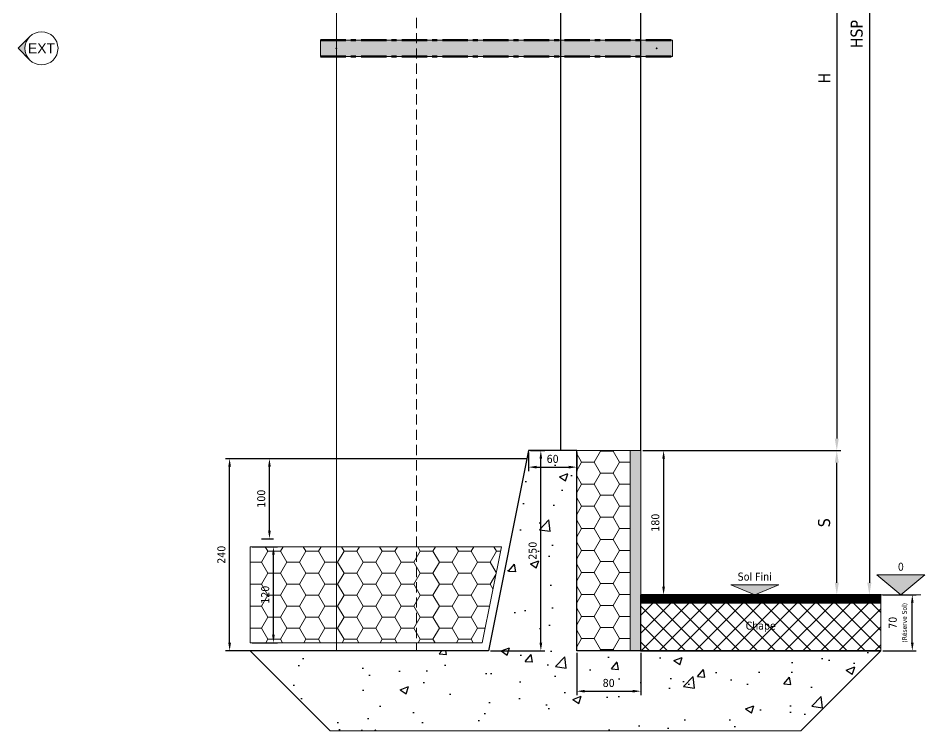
# Model space of a CAD drawing. Header units: millimetres. Extents: x -20000 to 230000, y -17405 to 24510.
# Drawn here: x 134322 to 135455, y 4924 to 5814 of the extents above; entities that cross this region are included whole.
import ezdxf
from ezdxf.enums import TextEntityAlignment as Align

# ---------------------------------------------------------------- set-up
doc = ezdxf.new("R2010")
doc.units = ezdxf.units.MM
doc.header["$PDMODE"] = 35
doc.header["$PDSIZE"] = 0.5
doc.linetypes.add('AXES', pattern=[50.800000000000004, 31.75, -6.35, 6.35, -6.35])
doc.linetypes.add('CACHE', pattern=[9.524999999999999, 6.35, -3.175])
doc.layers.get('0').update_dxf_attribs({"lineweight": 13})
doc.layers.get('Defpoints').update_dxf_attribs({"true_color": 0xc2a584})
for name, color, linetype, lineweight in [('0 - 1 (validé)', 3, 'Continuous', 13), ('1 - Axe', 1, 'AXES', 0), ('1 - BETON', 251, 'Continuous', 25), ('1 - Bois', 44, 'Continuous', 13), ('1 - Béton', 251, 'Continuous', 25), ('1 - Cotation', 32, 'Continuous', 13), ('1 - INTERROMPU', 253, 'CACHE', 13), ('1 - Isolant', 132, 'Continuous', 13), ('1 - Platre', 252, 'Continuous', 13), ('1 - Texte', 7, 'Continuous', 13), ('Texte', 7, 'Continuous', 13)]:
    doc.layers.add(name, color=color, linetype=linetype, lineweight=lineweight)
doc.layers.add('0 - Invisible', color=43, linetype='Continuous', lineweight=0, plot=False)
doc.layers.add('Non visible', color=163, linetype='Continuous', lineweight=25, plot=False)
doc.layers.add('1 - Cache', color=7, linetype='Continuous', lineweight=0, true_color=0xffffff)
doc.styles.get("Standard").update_dxf_attribs({"font": 'ARIALUNI.TTF'})
doc.styles.add('Texte Poralu', font='tahomabd.ttf')
doc.dimstyles.new('100 - 1000', dxfattribs={"dimtxt": 15, "dimasz": 15, "dimexe": 5, "dimexo": 2.5, "dimgap": 8, "dimtad": 1, "dimdec": 1, "dimtxsty": 'Texte Poralu', "dimcen": 10, "dimazin": 0, "dimtfac": 1, "dimtdec": 1, "dimtmove": 0, "dimatfit": 3, "dimfxl": 1, "dimarcsym": 0})
doc.dimstyles.new('30 - 1000', dxfattribs={"dimtxt": 10, "dimasz": 10, "dimexe": 5, "dimexo": 2.5, "dimgap": 5, "dimtad": 1, "dimdec": 1, "dimtxsty": 'Texte Poralu', "dimcen": 5, "dimazin": 0, "dimtfac": 1, "dimtdec": 1, "dimtmove": 0, "dimatfit": 3, "dimfxl": 1, "dimarcsym": 0})

# ---------------------------------------------------------------- blocks, each defined once
blk = doc.blocks.new('Cadre Coupe_Elev')
at = {"layer": 'Defpoints'}
blk.add_point((5000, 5729.996620553562), dxfattribs=at)
at = {"color": 7}
blk.add_attdef('REPERE_1', text='', height=300, dxfattribs=at).set_placement((1000, 9000), align=Align.MIDDLE_CENTER)
at = {"layer": '1 - Texte', "color": 7}
for tag, p in [('DEFINITION1', (5000, 1200)), ('DEFINITION2', (5000, 800))]:
    blk.add_attdef(tag, text='', height=250, dxfattribs=at).set_placement(p, align=Align.MIDDLE_CENTER)
at = {"layer": 'Non visible', "style": 'Texte Poralu'}
for p in [(5447.11721373623, 4905.799125232807), (5447.11721373623, 4605.799125232807)]:
    blk.add_attdef('REPERE_2', text='', height=35, dxfattribs=at).set_placement(p, align=Align.MIDDLE_LEFT)
blk = doc.blocks.new('*U1044')
at = {"layer": '1 - Béton'}
h = blk.add_hatch(dxfattribs=at)
h.set_pattern_fill('ANSI31', color=256, scale=0.5, angle=135)
h.set_pattern_definition([(180, (199.9999999999554, -2.273736754431224e-12), (-3.33066907387547e-16, -1.5875), [])])
h.paths.add_polyline_path([(0, 60.00000000000001), (299.9999999999554, 59.99999999999545), (299.9999999999554, 69.99999999999545), (0, 70)])
h = blk.add_hatch(dxfattribs=at)
h.set_pattern_fill('ANSI37', color=256, scale=5)
h.set_pattern_definition([(45, (199.9999999999554, -2.273736754431224e-12), (-11.22532015133644, 11.22532015133644), []), (135, (199.9999999999554, -2.273736754431224e-12), (-11.22532015133644, -11.22532015133644), [])])
h.paths.add_polyline_path([(0, 0), (299.9999999999554, -6.821210263295947e-12), (299.9999999999554, 59.99999999999545), (0, 60)])
h.paths.add_polyline_path([(125.9083277367138, 20.81766286097819), (173.9506380120663, 20.81766286097819), (173.9506380120663, 42.41940899932608), (125.9083277367138, 42.41940899932608)], flags=24)
at = {"layer": '0 - Invisible'}
for points in [[(0, 60.00000000000001), (299.9999999999554, 59.99999999999545), (299.9999999999554, 69.99999999999545), (0, 70), (0, 60.00000000000001)], [(0, 0), (299.9999999999554, -6.821210263295947e-12), (299.9999999999554, 59.99999999999545), (0, 60), (0, 0)]]:
    blk.add_lwpolyline(points, dxfattribs=at)
at = {"layer": '1 - Béton'}
for points in [[(299.9999999999554, 69.99999999999545), (0, 70), (0, 60.00000000000001), (299.9999999999554, 59.99999999999545)], [(299.9999999999554, 59.99999999999545), (0, 60.00000000000001), (0, 0), (299.9999999999554, -6.821210263295947e-12)]]:
    blk.add_lwpolyline(points, dxfattribs=at)
at = {"layer": 'Texte', "insert": (149.9999999999777, 29.99999999999767), "char_height": 10, "attachment_point": 5, "style": 'Texte Poralu'}
blk.add_mtext_dynamic_manual_height_columns('Chape', width=29.38230259003263, gutter_width=50, heights=[0], dxfattribs=at)
blk = doc.blocks.new('*U2005')
at = {"layer": '1 - Isolant'}
h = blk.add_hatch(dxfattribs=at)
h.set_pattern_fill('HONEY', color=256, scale=5)
h.set_pattern_definition([(0, (-58617.14088961175, -19487.49265059333), (23.8125, 13.748153225), [15.875, -31.75]), (120, (-58617.14088961175, -19487.49265059333), (-23.81249994797095, 13.74815331511695), [15.87499999999995, -31.7499999999999]), (59.99999999999999, (-58617.14088961175, -19487.49265059333), (5.202904551637744e-08, 27.49630654011694), [-31.75, 15.875])])
h.paths.add_polyline_path([(2.182389883972663e-11, -249.9999999999994), (67.000000000181, -249.9999999999994), (67.00000000017371, 0), (0, 0)])
at = {"layer": '1 - Platre'}
h = blk.add_hatch(dxfattribs=at)
h.set_pattern_fill('AR-SAND', color=256, scale=0.1)
h.set_pattern_definition([(37.50000000000001, (-58617.14088961175, -19487.49265059333), (-0.1600031295984046, 4.894132373293424), [0, -3.860800000000001, 0, -4.318000000000001, 0, -4.1275]), (7.499999999999999, (-58617.14088961175, -19487.49265059333), (4.495232831380027, 7.168251005683543), [0, -2.0828, 0, -3.4798, 0, -1.3335]), (327.5, (-58620.26508961175, -19487.49265059333), (7.90992370241458, 0.01437184678545691), [0, -1.27, 0, -4.572, 0, -5.969]), (317.5, (-58620.26508961175, -19487.49265059333), (7.635564524722972, 2.229293232572162), [0, -0.635, 0, -2.9972, 0, -3.429])])
h.paths.add_polyline_path([(80.00000000018828, -249.9999999999994), (80.00000000017371, 0), (67.00000000017371, 0), (67.000000000181, -249.9999999999994)])
at = {"layer": '0 - Invisible'}
for points in [[(2.182389883972663e-11, -249.9999999999994), (67.000000000181, -249.9999999999994)], [(67.000000000181, -249.9999999999994), (80.00000000018828, -249.9999999999994)]]:
    blk.add_lwpolyline(points, dxfattribs=at)
at = {"layer": '1 - Isolant'}
blk.add_lwpolyline([(67.000000000181, -249.9999999999994), (67.00000000017371, 0), (0, 0), (2.182389883972663e-11, -249.9999999999994)], dxfattribs=at)
at = {"layer": '1 - Platre'}
blk.add_lwpolyline([(80.00000000018828, -249.9999999999994), (80.00000000017371, 0), (67.00000000017371, 0), (67.000000000181, -249.9999999999994)], dxfattribs=at)
blk = doc.blocks.new('*U2004')
at = {"layer": '1 - BETON'}
h = blk.add_hatch(dxfattribs=at)
h.set_pattern_fill('CONCRETE', color=256, scale=15, style=0, pattern_type=2)
h.set_pattern_definition([(49.99999999999999, (61.88541038294916, 50.00000000000097), (107.589027390113, -9.412820247389266), [11.25, -123.75]), (355, (61.88541038294916, 50.00000000000097), (-20.81270004195, 112.8288200550018), [9, -99]), (100.4514, (70.85116238294917, 49.21559900000096), (86.77640725710323, 103.415931309143), [9.5610285, -105.1713168]), (46.18420000000002, (61.88541038294916, 80.00000000000085), (160.0861572938467, -24.82785214935271), [16.87499999999973, -185.6249999999978]), (96.6356, (75.22592213294918, 77.9310039500009), (140.1994058323055, 146.1176806350663), [14.3415432, -157.75695]), (351.1842, (61.88541038294916, 80.00000000000085), (140.1992917700441, 146.1177901387987), [13.5, -148.5]), (21, (76.88541038294916, 72.50000000000097), (89.53605781776925, -60.39283359980082), [11.25, -123.75]), (326.0000000000001, (76.88541038294916, 72.50000000000097), (36.49729978823726, 108.772506757028), [9, -99]), (71.4514, (84.3467453329492, 67.46725910000094), (126.0333942872235, 48.37957450649286), [9.5610285, -105.1713168]), (37.50000000000001, (61.88541038294916, 50.00000000000097), (1.8239782975936, 49.93407807469672), [0, -97.8, 0, -100.5, 0, -99.375]), (7.499999999999999, (61.88541038294916, 50.00000000000097), (39.46043061632229, 59.16175678235403), [0, -57.3, 0, -95.55, 0, -37.875]), (327.5, (28.43541038294917, 50.00000000000097), (80.07336542586135, -3.383230760156963), [0, -37.5, 0, -117, 0, -155.25]), (317.5, (13.43541038294917, 50.00000000000097), (87.47792540135794, 15.01574734984766), [0, -48.75, 0, -77.69999999999999, 0, -110.25])])
h.paths.add_polyline_path([(379.885410382949, -250), (279.885410382949, -350), (-307.9999999999991, -350), (-408, -249.9999999999991), (-109.9999999999999, -249.9999999999991), (-60, 0), (0, 0), (0, -250)])
at = {"layer": '0 - Invisible'}
blk.add_lwpolyline([(379.885410382949, -250), (279.885410382949, -350), (-307.9999999999991, -350), (-408, -249.9999999999991)], dxfattribs=at)
at = {"layer": '1 - BETON'}
blk.add_lwpolyline([(379.885410382949, -250), (0, -250), (0, 0), (-60, 0), (-109.9999999999999, -249.9999999999991), (-408, -249.9999999999991)], dxfattribs=at)
blk = doc.blocks.new('*D2024')
at = {"layer": '1 - Cotation', "color": 0, "lineweight": -2, "transparency": 16777216}
for p, q in [((135020.1146141737, 5021.232209339349), (135020.1146141737, 4968.281330044905)), ((135100.1146141739, 5021.232209339349), (135100.1146141739, 4968.281330044905)), ((135030.1146141737, 4973.281330044905), (135090.1146141739, 4973.281330044905))]:
    blk.add_line(p, q, dxfattribs=at)
at = {"layer": '1 - Cotation', "color": 0, "transparency": 16777216}
for points in [[(135030.1146141737, 4974.947996711572), (135030.1146141737, 4971.614663378238), (135020.1146141737, 4973.281330044905)], [(135090.1146141739, 4974.947996711572), (135090.1146141739, 4971.614663378238), (135100.1146141739, 4973.281330044905)]]:
    blk.add_solid(points, dxfattribs=at)
at = {"layer": 'Defpoints', "color": 0, "transparency": 16777216}
for p in [(135020.1146141737, 5023.732209339349), (135100.1146141739, 5023.732209339349), (135100.1146141739, 4973.281330044905)]:
    blk.add_point(p, dxfattribs=at)
at = {"layer": '1 - Cotation', "color": 0, "transparency": 16777216, "insert": (135060.1146141738, 4983.509671213475), "char_height": 10, "attachment_point": 5, "style": 'Texte Poralu'}
blk.add_mtext('80', dxfattribs=at)
blk = doc.blocks.new('*U199')
blk.add_hatch(color=256).paths.add_polyline_path([(25, 0), (55, 25), (-5, 25)])
blk.add_line((0, 0), (50, 0))
blk.add_lwpolyline([(25, 0), (55, 25), (-5, 25), (25, 0)])
at = {"style": 'Texte Poralu'}
blk.add_attdef('HAUTEUR', text='', height=10, dxfattribs=at).set_placement((25, 34.99999999999997), align=Align.MIDDLE_CENTER)
blk = doc.blocks.new('*U200')
blk.add_hatch(color=256).paths.add_polyline_path([(0, 0), (29.99999999999999, 12.5), (-30.00000000000001, 12.5)])
blk.add_lwpolyline([(0, 0), (29.99999999999999, 12.5), (-30.00000000000001, 12.5), (0, 0)])
at = {"layer": 'Texte', "insert": (-7.105427357601002e-15, 17.5), "char_height": 10, "attachment_point": 8, "style": 'Texte Poralu'}
blk.add_mtext('Sol Fini', dxfattribs=at)
blk = doc.blocks.new('*D2025')
at = {"color": 0, "lineweight": -2, "transparency": 16777216}
for p, q in [((135402.5000245568, 5093.732209339345), (135444.3285174325, 5093.732209339345)), ((135439.3285174325, 5033.732209339343), (135439.3285174325, 5083.732209339345)), ((135402.5000245568, 5023.732209339343), (135444.3285174325, 5023.732209339343))]:
    blk.add_line(p, q, dxfattribs=at)
at = {"color": 0, "transparency": 16777216}
for points in [[(135437.6618507658, 5083.732209339345), (135440.9951840991, 5083.732209339345), (135439.3285174325, 5093.732209339345)], [(135437.6618507658, 5033.732209339343), (135440.9951840991, 5033.732209339343), (135439.3285174325, 5023.732209339343)]]:
    blk.add_solid(points, dxfattribs=at)
at = {"layer": 'Defpoints', "color": 0, "transparency": 16777216}
for p in [(135400.0000245568, 5093.732209339345), (135439.3285174325, 5093.732209339345), (135400.0000245568, 5023.732209339343)]:
    blk.add_point(p, dxfattribs=at)
at = {"color": 0, "transparency": 16777216, "insert": (135421.6875951132, 5058.732209339366), "char_height": 10, "attachment_point": 5, "rotation": 90, "style": 'Texte Poralu'}
blk.add_mtext('70 \\P{\\H0.6x;(Réserve Sol)}', dxfattribs=at)
blk = doc.blocks.new('*D2035')
at = {"layer": '1 - Cotation', "color": 0, "lineweight": -2, "transparency": 16777216}
for p, q in [((134960.1146141739, 5271.232209339331), (134960.1146141739, 5248.155222370548)), ((135020.1146141739, 5271.232209339331), (135020.1146141739, 5248.155222370548)), ((134970.1146141739, 5253.155222370548), (135010.1146141739, 5253.155222370548))]:
    blk.add_line(p, q, dxfattribs=at)
at = {"layer": '1 - Cotation', "color": 0, "transparency": 16777216}
for points in [[(134970.1146141739, 5254.821889037215), (134970.1146141739, 5251.488555703882), (134960.1146141739, 5253.155222370548)], [(135010.1146141739, 5254.821889037215), (135010.1146141739, 5251.488555703882), (135020.1146141739, 5253.155222370548)]]:
    blk.add_solid(points, dxfattribs=at)
at = {"layer": 'Defpoints', "color": 0, "transparency": 16777216}
for p in [(134960.1146141739, 5273.732209339331), (135020.1146141739, 5273.732209339331), (135020.1146141739, 5253.155222370548)]:
    blk.add_point(p, dxfattribs=at)
at = {"layer": '1 - Cotation', "color": 0, "transparency": 16777216, "insert": (134990.1146141739, 5263.360057830589), "char_height": 10, "attachment_point": 5, "style": 'Texte Poralu'}
blk.add_mtext('60', dxfattribs=at)
blk = doc.blocks.new('*D2026')
at = {"layer": '1 - Cotation', "color": 0, "lineweight": -2, "transparency": 16777216}
for p, q in [((135002.5000245569, 6204.331641222816), (135350.0000245567, 6204.331641222816)), ((135345.0000245567, 6189.331641222816), (135345.0000245567, 5288.732209339331)), ((135102.6135438425, 5273.732209339331), (135350.0000245567, 5273.732209339331))]:
    blk.add_line(p, q, dxfattribs=at)
at = {"layer": '1 - Cotation', "color": 0, "transparency": 16777216}
for points in [[(135342.5000245567, 6189.331641222816), (135347.5000245567, 6189.331641222816), (135345.0000245567, 6204.331641222816)], [(135342.5000245567, 5288.732209339331), (135347.5000245567, 5288.732209339331), (135345.0000245567, 5273.732209339331)]]:
    blk.add_solid(points, dxfattribs=at)
at = {"layer": 'Defpoints', "color": 0, "transparency": 16777216}
for p in [(135000.0000245569, 6204.331641222816), (135100.1135438425, 5273.732209339331), (135345.0000245567, 5273.732209339331)]:
    blk.add_point(p, dxfattribs=at)
at = {"layer": '1 - Cotation', "color": 0, "transparency": 16777216, "insert": (135329.5000245567, 5739.031925281096), "char_height": 15, "attachment_point": 5, "rotation": 90, "style": 'Texte Poralu'}
blk.add_mtext('H', dxfattribs=at)
blk = doc.blocks.new('*D2027')
at = {"layer": '1 - Cotation', "color": 0, "lineweight": -2, "transparency": 16777216}
for p, q in [((135397.500024557, 6494.331641222816), (135380.667248154, 6494.331641222816)), ((135385.667248154, 6479.331641222816), (135385.667248154, 5108.73220933936)), ((135397.5000245568, 5093.73220933936), (135380.667248154, 5093.73220933936))]:
    blk.add_line(p, q, dxfattribs=at)
at = {"layer": '1 - Cotation', "color": 0, "transparency": 16777216}
for points in [[(135383.167248154, 6479.331641222816), (135388.167248154, 6479.331641222816), (135385.667248154, 6494.331641222816)], [(135383.167248154, 5108.73220933936), (135388.167248154, 5108.73220933936), (135385.667248154, 5093.73220933936)]]:
    blk.add_solid(points, dxfattribs=at)
at = {"layer": 'Defpoints', "color": 0, "transparency": 16777216}
for p in [(135400.000024557, 6494.331641222816), (135385.667248154, 5093.73220933936), (135400.0000245568, 5093.73220933936)]:
    blk.add_point(p, dxfattribs=at)
at = {"layer": '1 - Cotation', "color": 0, "transparency": 16777216, "insert": (135369.8952535267, 5794.03192528111), "char_height": 15, "attachment_point": 5, "rotation": 90, "style": 'Texte Poralu'}
blk.add_mtext('HSP', dxfattribs=at)
blk = doc.blocks.new('*U198')
h = blk.add_hatch(color=256)
edge = h.paths.add_edge_path()
edge.add_line((-29.16815472393788, 0), (-14.58407736197061, -14.58407736196894))
edge.add_arc((1.326938559031987e-11, 1.103117597267556e-11), 20.62500000001327, 180.0000000000306, 224.9999999999923, ccw=False)
edge.add_arc((8.125056183416746e-12, -8.900435943814955e-12), 20.62500000000813, 135.0000000000017, 179.9999999999753, ccw=False)
edge.add_line((-14.58407736197061, 14.58407736196894), (-29.16815472393788, 0))
for p, q in [((-14.58407736197061, 14.58407736196894), (-29.16815472393787, 0.001705469134321902)), ((-29.16815472393787, 0.001705469134321902), (-14.58407736196841, -14.58407736197114))]:
    blk.add_line(p, q)
blk.add_circle((0, 0), 20.625)
at = {"insert": (0, 0), "char_height": 12.5, "attachment_point": 5}
blk.add_mtext('EXT', dxfattribs=at)
blk = doc.blocks.new('*U839')
at = {"layer": '1 - Cache'}
blk.add_hatch(color=256, dxfattribs=at).paths.add_polyline_path([(-20, -10), (419.999999999899, -10), (419.999999999899, 10), (-20, 10)])
at = {"layer": '0 - Invisible'}
blk.add_lwpolyline([(-20, -10), (419.999999999899, -10), (419.999999999899, 10), (-20, 10)], close=True, dxfattribs=at)
for p in [(0, 0), (399.999999999899, 0)]:
    blk.add_point(p, dxfattribs=at)
at = {"layer": '1 - Axe', "lineweight": 50}
for p, q in [((-20, 10), (419.999999999899, 10)), ((-20, -10), (419.999999999899, -10))]:
    blk.add_line(p, q, dxfattribs=at)
blk = doc.blocks.new('*D2031')
at = {"layer": '1 - Cotation', "color": 0, "lineweight": -2, "transparency": 16777216}
for p, q in [((134957.6146141737, 5263.732209339345), (134581.6474809177, 5263.732209339345)), ((134586.6474809177, 5033.732209339367), (134586.6474809177, 5253.732209339345)), ((134621.5000245567, 5023.732209339367), (134581.6474809177, 5023.732209339367))]:
    blk.add_line(p, q, dxfattribs=at)
at = {"layer": '1 - Cotation', "color": 0, "transparency": 16777216}
for points in [[(134584.9808142511, 5253.732209339345), (134588.3141475844, 5253.732209339345), (134586.6474809177, 5263.732209339345)], [(134584.9808142511, 5033.732209339367), (134588.3141475844, 5033.732209339367), (134586.6474809177, 5023.732209339367)]]:
    blk.add_solid(points, dxfattribs=at)
at = {"layer": 'Defpoints', "color": 0, "transparency": 16777216}
for p in [(134586.6474809177, 5263.732209339345), (134960.1146141737, 5263.732209339345), (134624.0000245567, 5023.732209339367)]:
    blk.add_point(p, dxfattribs=at)
at = {"layer": '1 - Cotation', "color": 0, "transparency": 16777216, "insert": (134576.4426454577, 5143.732209339378), "char_height": 10, "attachment_point": 5, "rotation": 90, "style": 'Texte Poralu'}
blk.add_mtext('240', dxfattribs=at)
blk = doc.blocks.new('*D2039')
at = {"layer": '1 - Cotation', "color": 0, "lineweight": -2, "transparency": 16777216}
for p, q in [((134962.6146141739, 5273.73220933933), (134980.3752174472, 5273.73220933933)), ((134975.3752174472, 5033.732209339332), (134975.3752174472, 5263.73220933933)), ((134912.6146141739, 5023.732209339332), (134980.3752174472, 5023.732209339332))]:
    blk.add_line(p, q, dxfattribs=at)
at = {"layer": '1 - Cotation', "color": 0, "transparency": 16777216}
for points in [[(134973.7085507805, 5263.73220933933), (134977.0418841139, 5263.73220933933), (134975.3752174472, 5273.73220933933)], [(134973.7085507805, 5033.732209339332), (134977.0418841139, 5033.732209339332), (134975.3752174472, 5023.732209339332)]]:
    blk.add_solid(points, dxfattribs=at)
at = {"layer": 'Defpoints', "color": 0, "transparency": 16777216}
for p in [(134960.1146141739, 5273.73220933933), (134975.3752174472, 5273.73220933933), (134910.1146141739, 5023.732209339332)]:
    blk.add_point(p, dxfattribs=at)
at = {"layer": '1 - Cotation', "color": 0, "transparency": 16777216, "insert": (134965.1703819872, 5148.732209339353), "char_height": 10, "attachment_point": 5, "rotation": 90, "style": 'Texte Poralu'}
blk.add_mtext('250', dxfattribs=at)
blk = doc.blocks.new('*U2007')
at = {"layer": '1 - Isolant'}
h = blk.add_hatch(dxfattribs=at)
h.set_pattern_fill('HONEY', color=256, scale=5, style=0)
h.set_pattern_definition([(0, (-215.9245229477965, 19.99999999999999), (23.8125, 13.748153225), [15.875, -31.75]), (120, (-215.9245229477965, 19.99999999999999), (-23.81249994797095, 13.74815331511695), [15.87499999999999, -31.74999999999998]), (59.99999999999999, (-215.9245229477965, 19.99999999999999), (5.202904551637744e-08, 27.49630654011694), [-31.75, 15.875])])
h.paths.add_polyline_path([(-289.9245229477965, 120), (-289.9245229477965, 3.923596156287563e-14), (0, 0), (24, 120)])
at = {"layer": '0 - Invisible'}
blk.add_lwpolyline([(-289.9245229477965, 120), (-289.9245229477965, 3.923596156287563e-14)], dxfattribs=at)
at = {"layer": '1 - Isolant'}
blk.add_lwpolyline([(-289.9245229477965, 3.923596156287563e-14), (0, 0), (24, 120), (-289.9245229477965, 120)], dxfattribs=at)
blk = doc.blocks.new('*D2040')
at = {"layer": 'Defpoints', "color": 0, "lineweight": -2, "transparency": 16777216}
for p, q in [((134614.6146141739, 5153.73220933937), (134646.3465843365, 5153.73220933937)), ((134641.3465843365, 5043.73220933937), (134641.3465843365, 5143.73220933937)), ((134614.6146141739, 5033.73220933937), (134646.3465843365, 5033.73220933937))]:
    blk.add_line(p, q, dxfattribs=at)
at = {"layer": 'Defpoints', "color": 0, "transparency": 16777216}
for p in [(134612.1146141739, 5153.73220933937), (134641.3465843365, 5153.73220933937), (134612.1146141739, 5033.73220933937)]:
    blk.add_point(p, dxfattribs=at)
for points in [[(134639.6799176698, 5143.73220933937), (134643.0132510031, 5143.73220933937), (134641.3465843365, 5153.73220933937)], [(134639.6799176698, 5043.73220933937), (134643.0132510031, 5043.73220933937), (134641.3465843365, 5033.73220933937)]]:
    blk.add_solid(points, dxfattribs=at)
at = {"layer": 'Defpoints', "color": 0, "transparency": 16777216, "insert": (134631.1417488765, 5093.732209339392), "char_height": 10, "attachment_point": 5, "rotation": 90, "style": 'Texte Poralu'}
blk.add_mtext('120', dxfattribs=at)
blk = doc.blocks.new('*D2032')
at = {"layer": '1 - Cotation', "color": 0, "lineweight": -2, "transparency": 16777216}
for p, q in [((134957.6146141737, 5263.732209339345), (134631.3837395945, 5263.732209339345)), ((134636.3837395945, 5173.73220933937), (134636.3837395945, 5253.732209339345)), ((134626.5000245566, 5163.73220933937), (134641.3837395945, 5163.73220933937))]:
    blk.add_line(p, q, dxfattribs=at)
at = {"layer": '1 - Cotation', "color": 0, "transparency": 16777216}
for points in [[(134634.7170729278, 5253.732209339345), (134638.0504062611, 5253.732209339345), (134636.3837395945, 5263.732209339345)], [(134634.7170729278, 5173.73220933937), (134638.0504062611, 5173.73220933937), (134636.3837395945, 5163.73220933937)]]:
    blk.add_solid(points, dxfattribs=at)
at = {"layer": 'Defpoints', "color": 0, "transparency": 16777216}
for p in [(134636.3837395945, 5263.732209339345), (134960.1146141737, 5263.732209339345), (134624.0000245566, 5163.73220933937)]:
    blk.add_point(p, dxfattribs=at)
at = {"layer": '1 - Cotation', "color": 0, "transparency": 16777216, "insert": (134626.1789041345, 5213.73220933938), "char_height": 10, "attachment_point": 5, "rotation": 90, "style": 'Texte Poralu'}
blk.add_mtext('100', dxfattribs=at)
blk = doc.blocks.new('*D2033')
at = {"layer": '1 - Cotation', "color": 0, "lineweight": -2, "transparency": 16777216}
for p, q in [((135102.6135438425, 5273.732209339331), (135350.0000245567, 5273.732209339331)), ((135345.0000245567, 5108.732209339345), (135345.0000245567, 5258.732209339331)), ((135397.5000245568, 5093.732209339345), (135340.0000245567, 5093.732209339345))]:
    blk.add_line(p, q, dxfattribs=at)
at = {"layer": '1 - Cotation', "color": 0, "transparency": 16777216}
for points in [[(135342.5000245567, 5258.732209339331), (135347.5000245567, 5258.732209339331), (135345.0000245567, 5273.732209339331)], [(135342.5000245567, 5108.732209339345), (135347.5000245567, 5108.732209339345), (135345.0000245567, 5093.732209339345)]]:
    blk.add_solid(points, dxfattribs=at)
at = {"layer": 'Defpoints', "color": 0, "transparency": 16777216}
for p in [(135100.1135438425, 5273.732209339331), (135345.0000245567, 5273.732209339331), (135400.0000245568, 5093.732209339345)]:
    blk.add_point(p, dxfattribs=at)
at = {"layer": '1 - Cotation', "color": 0, "transparency": 16777216, "insert": (135329.2280299295, 5183.73220933936), "char_height": 15, "attachment_point": 5, "rotation": 90, "style": 'Texte Poralu'}
blk.add_mtext('S', dxfattribs=at)
blk = doc.blocks.new('*D2034')
at = {"layer": 'Defpoints', "color": 0, "lineweight": -2, "transparency": 16777216}
for p, q in [((135102.6135438425, 5273.732209339331), (135133.6745464957, 5273.732209339331)), ((135128.6745464957, 5263.732209339331), (135128.6745464957, 5103.732209339349)), ((135102.6146141739, 5093.732209339349), (135133.6745464957, 5093.732209339349))]:
    blk.add_line(p, q, dxfattribs=at)
at = {"layer": 'Defpoints', "color": 0, "transparency": 16777216}
for p in [(135100.1135438425, 5273.732209339331), (135100.1146141739, 5093.732209339349), (135128.6745464957, 5093.732209339349)]:
    blk.add_point(p, dxfattribs=at)
for points in [[(135127.007879829, 5263.732209339331), (135130.3412131623, 5263.732209339331), (135128.6745464957, 5273.732209339331)], [(135127.007879829, 5103.732209339349), (135130.3412131623, 5103.732209339349), (135128.6745464957, 5093.732209339349)]]:
    blk.add_solid(points, dxfattribs=at)
at = {"layer": 'Defpoints', "color": 0, "transparency": 16777216, "insert": (135118.4462053271, 5183.732209339362), "char_height": 10, "attachment_point": 5, "rotation": 90, "style": 'Texte Poralu'}
blk.add_mtext('180', dxfattribs=at)

msp = doc.modelspace()

# ---------------------------------------------------------------- linework, layer by layer
at = {"layer": '1 - BETON', "ltscale": 2}
msp.add_line((135100.1135438425, 5273.732209339331), (135100.0000245569, 6394.331641222816), dxfattribs=at)
msp.add_lwpolyline([(135000.0000245569, 6214.331641222816), (135000.1133959123, 5273.732209339331), (135000.1133959124, 5273.732209339331)], dxfattribs=at)
at = {"layer": '1 - Bois'}
msp.add_line((134720.0000245569, 6205.831641222816), (134720.000024557, 5023.732209339208), dxfattribs=at)
at = {"layer": '1 - INTERROMPU', "ltscale": 2}
msp.add_line((134820.0000245569, 6214.331641222815), (134820.0000245568, 5023.732209339063), dxfattribs=at)

# ---------------------------------------------------------------- block references
for name, p in [('*U198', (134351.6681547239, 5776.285336219353)), ('*U839', (134720.0000245569, 5776.281925281084)), ('*U2004', (135020.1146141739, 5273.732209339331)), ('*U2005', (135020.1146141739, 5273.732209339331)), ('*U2007', (134902.0391371217, 5033.73220933937)), ('*U1044', (135100.0000245569, 5023.732209339349))]:
    msp.add_blockref(name, p)
at = {"layer": '0 - 1 (validé)'}
msp.add_blockref('Cadre Coupe_Elev', (130000, 0), dxfattribs=at)
at = {"layer": 'Texte'}
msp.add_blockref('*U199', (135400.0000245568, 5093.732209339345), dxfattribs=at).add_auto_attribs({'HAUTEUR': '0'})
msp.add_blockref('*U200', (135242.5000245568, 5093.732209339363), dxfattribs=at)

# ---------------------------------------------------------------- dimensions: what is measured, and where the dimension line sits
dim = msp.add_linear_dim(base=(135439.3285174325, 5093.732209339345), p1=(135400.0000245568, 5023.732209339343), p2=(135400.0000245568, 5093.732209339345), angle=90, text='<> \\P{\\H0.6x;(Réserve Sol)}', dimstyle='30 - 1000')
dim.commit()
dim.dimension.update_dxf_attribs({"geometry": '*D2025', "text_midpoint": (135421.6875951132, 5058.732209339366)})
at = {"layer": '1 - Cotation'}
for base, p1, p2, text, picture, middle in [((135385.667248154, 5093.73220933936), (135400.000024557, 6494.331641222816), (135400.0000245568, 5093.73220933936), 'HSP', '*D2027', (135369.8952535267, 5794.03192528111)), ((135345.0000245567, 5273.732209339331), (135000.0000245569, 6204.331641222816), (135100.1135438425, 5273.732209339331), 'H', '*D2026', (135329.5000245567, 5739.031925281096)), ((135345.0000245567, 5273.732209339331), (135400.0000245568, 5093.732209339345), (135100.1135438425, 5273.732209339331), 'S', '*D2033', (135329.2280299295, 5183.73220933936))]:
    dim = msp.add_linear_dim(base=base, p1=p1, p2=p2, angle=90, text=text, dimstyle='100 - 1000', dxfattribs=at)
    dim.commit()
    dim.dimension.update_dxf_attribs({"geometry": picture, "text_midpoint": middle})
for base, p1, p2, picture, middle in [((134975.3752174472, 5273.73220933933), (134910.1146141739, 5023.732209339332), (134960.1146141739, 5273.73220933933), '*D2039', (134965.1703819872, 5148.732209339353)), ((134586.6474809177, 5263.732209339345), (134624.0000245567, 5023.732209339367), (134960.1146141737, 5263.732209339345), '*D2031', (134576.4426454577, 5143.732209339378)), ((134636.3837395945, 5263.732209339345), (134624.0000245566, 5163.73220933937), (134960.1146141737, 5263.732209339345), '*D2032', (134626.1789041345, 5213.73220933938))]:
    dim = msp.add_linear_dim(base=base, p1=p1, p2=p2, angle=90, dimstyle='30 - 1000', dxfattribs=at)
    dim.commit()
    dim.dimension.update_dxf_attribs({"geometry": picture, "text_midpoint": middle})
for base, p1, p2, picture, middle in [((135020.1146141739, 5253.155222370548), (134960.1146141739, 5273.732209339331), (135020.1146141739, 5273.732209339331), '*D2035', (134990.1146141739, 5263.360057830589)), ((135100.1146141739, 4973.281330044905), (135020.1146141737, 5023.732209339349), (135100.1146141739, 5023.732209339349), '*D2024', (135060.1146141738, 4983.509671213475))]:
    dim = msp.add_linear_dim(base=base, p1=p1, p2=p2, dimstyle='30 - 1000', dxfattribs=at)
    dim.commit()
    dim.dimension.update_dxf_attribs({"geometry": picture, "text_midpoint": middle})
at = {"layer": 'Defpoints'}
for base, p1, p2, picture, middle in [((135128.6745464957, 5093.732209339349), (135100.1135438425, 5273.732209339331), (135100.1146141739, 5093.732209339349), '*D2034', (135118.4462053271, 5183.732209339362)), ((134641.3465843365, 5153.73220933937), (134612.1146141739, 5033.73220933937), (134612.1146141739, 5153.73220933937), '*D2040', (134631.1417488765, 5093.732209339392))]:
    dim = msp.add_linear_dim(base=base, p1=p1, p2=p2, angle=90, dimstyle='30 - 1000', dxfattribs=at)
    dim.commit()
    dim.dimension.update_dxf_attribs({"geometry": picture, "text_midpoint": middle})

doc.saveas('drawing.dxf')
